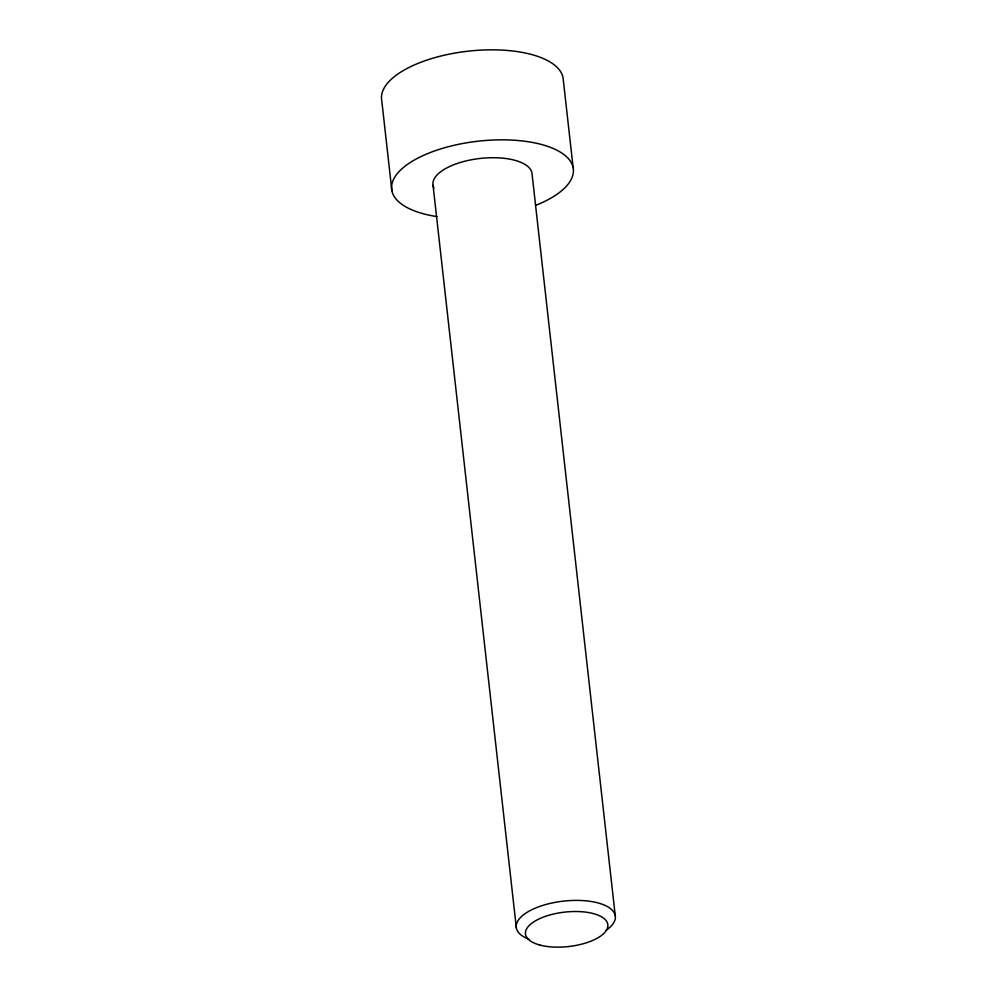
<?xml version="1.0" encoding="UTF-8"?>
<svg xmlns="http://www.w3.org/2000/svg" width="997" height="997" viewBox="0 0 997 997"><rect width="100%" height="100%" fill="white"/><g stroke="black" fill="none" stroke-linecap="round" stroke-linejoin="round"><path stroke-width="1.5" d="M573.138 167.708L563.043 77.691A91.4 38.198 -6.4 0 0 465.138 51.532A91.4 38.198 -6.4 0 0 381.764 100.572L391.858 190.589M615.236 915.582L531.937 172.905A49.85 20.837 -6.4 0 0 475.307 159.096A49.85 20.837 -6.4 0 0 433.994 188.009M433.059 185.392L516.359 928.07M528.996 939.261A49.85 20.837 -6.4 0 1 529.98 910.66A49.85 20.837 -6.4 0 1 597.415 902.771A49.85 20.837 -6.4 0 1 606.213 930.226M437.01 216.586A91.4 38.198 -6.4 0 1 410.938 162.062A91.4 38.198 -6.4 0 1 548.113 146.509A91.4 38.198 -6.4 0 1 535.588 205.407M539.888 945.056A41.475 17.335 -6.4 0 0 607.223 928.73A41.475 17.335 -6.4 0 0 552.812 914.199A41.475 17.335 -6.4 0 0 539.888 945.056"/></g></svg>
